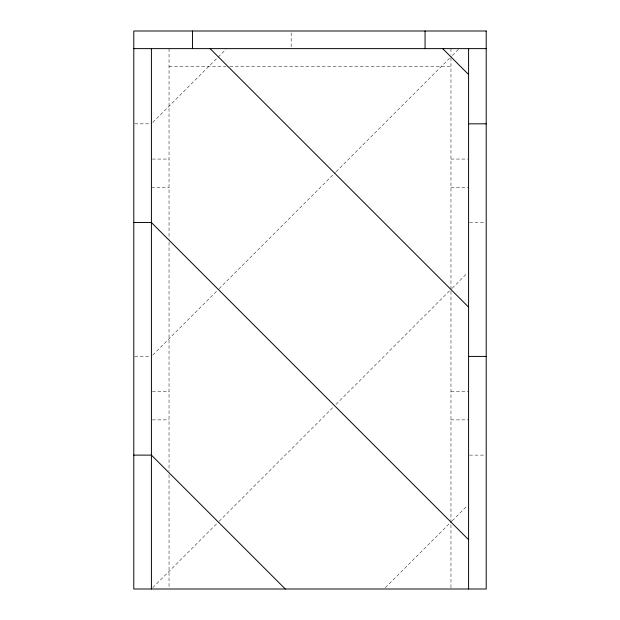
<?xml version="1.0" encoding="UTF-8"?>
<svg xmlns="http://www.w3.org/2000/svg" width="620" height="620" viewBox="0 0 620 620"><rect width="100%" height="100%" fill="white"/><g stroke="black" fill="none" stroke-linecap="round" stroke-linejoin="round"><path stroke-width="0.46" stroke-dasharray="3.1 2.33" d="M152.776 122.458L225.936 49.306M152.776 355.043L218.442 289.385M219.124 288.703L335.404 172.422M336.087 171.74L451.678 56.149M452.36 55.459L459.203 48.623M152.776 587.636L218.403 522.009M219.085 521.327L333.242 407.17M335.978 404.434L451.5 288.912M452.182 288.23L467.224 273.188M385.361 587.636L451.538 521.459M452.22 520.777L467.224 505.773M169.035 66.239L225.998 66.239M229.857 66.239L450.965 66.239M134.718 123.83L151.412 123.83M152.342 159.069L169.035 159.069M450.965 159.069L467.658 159.069M151.412 187.286L169.035 187.286M450.965 187.286L468.588 187.286M469.518 222.526L485.282 222.526M134.718 356.415L150.482 356.415M152.342 391.654L169.035 391.654M450.965 391.654L468.588 391.654M152.342 419.872L169.035 419.872M450.965 419.872L468.588 419.872M469.518 455.119L485.282 455.119M450.965 48.623L450.965 54.421M450.965 57.893L450.965 589M291.168 32.852L291.168 47.694M169.035 48.623L169.035 239.173M169.035 242.296L169.035 471.091M169.035 474.742L169.035 587.07"/><path stroke-width="0.93" d="M133.788 48.623L486.212 48.623M468.588 123.83L486.212 123.83M133.788 222.526L151.412 222.526L468.588 539.71M468.588 356.415L486.212 356.415M133.788 455.119L151.412 455.119L285.293 589M442.672 48.623L468.588 74.54M210.087 48.623L468.588 307.125M468.588 48.623L468.588 589M425.057 31L425.057 48.623M192.464 31L192.464 48.623M151.412 48.623L151.412 589M486.212 31L133.788 31L133.788 589L486.212 589L486.212 31"/></g></svg>
